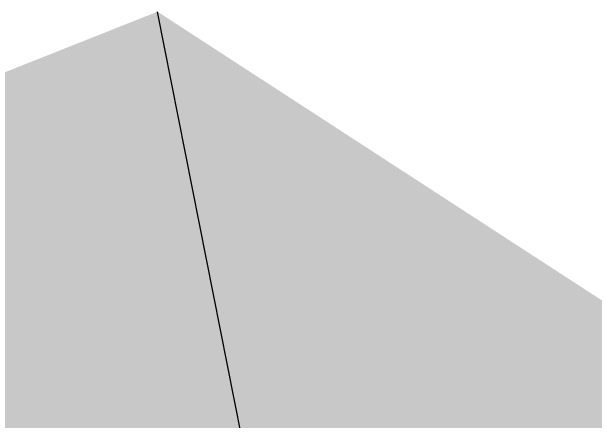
# Model space of a CAD drawing. Header units: millimetres. Extents: x 4739 to 8339, y 4047 to 5430.
# Drawn here: x 6720.409598 to 6720.412005, y 4631.010738 to 4631.012426 of the extents above; entities that cross this region are included whole.
import ezdxf

# ---------------------------------------------------------------- set-up
doc = ezdxf.new("R2010")
doc.units = ezdxf.units.MM
doc.header["$LTSCALE"] = 10
doc.layers.add('Comentarios', color=7, linetype='Continuous')
doc.layers.add('Material', color=7, linetype='Continuous')

# ---------------------------------------------------------------- blocks, each defined once
blk = doc.blocks.new('ac1')
at = {"layer": 'Material'}
h = blk.add_hatch(color=57, dxfattribs=at)
h.dxf.hatch_style = 1
h.paths.add_polyline_path([(-132.0124776, 131.715402), (-132.0995661, 132.1549023), (-151.9545169, 124.2782621), (-151.5057794, 123.975352)])
h.paths.add_polyline_path([(-132.0995661, 132.1549023), (-132.0124776, 131.715402), (-128.9253969, 129.7101117), (-128.7237186, 129.9636107)])
h.paths.add_polyline_path([(-134.2118542, 127.9704682), (-134.3013353, 128.410025), (-138.2240545, 123.5018944), (-138.1305534, 123.0623276)])
h.paths.add_polyline_path([(-141.4209213, 125.6265514), (-141.3251872, 125.18698), (-138.1305534, 123.0623276), (-138.2240545, 123.5018944)])
h.paths.add_polyline_path([(-140.1794844, 120.836369), (-140.2750507, 121.2759164), (-142.8758219, 118.1498944), (-142.5788805, 117.9494508)])
at = {"layer": 'Comentarios', "lineweight": -3}
blk.add_lwpolyline([(-132.0124776, 131.715402), (-132.0995661, 132.1549023)], dxfattribs=at)

msp = doc.modelspace()

# ---------------------------------------------------------------- block references
at = {"layer": 'Comentarios'}
msp.add_blockref('ac1', (6852.5097654, 4498.8575235), dxfattribs=at)

doc.saveas('drawing.dxf')
